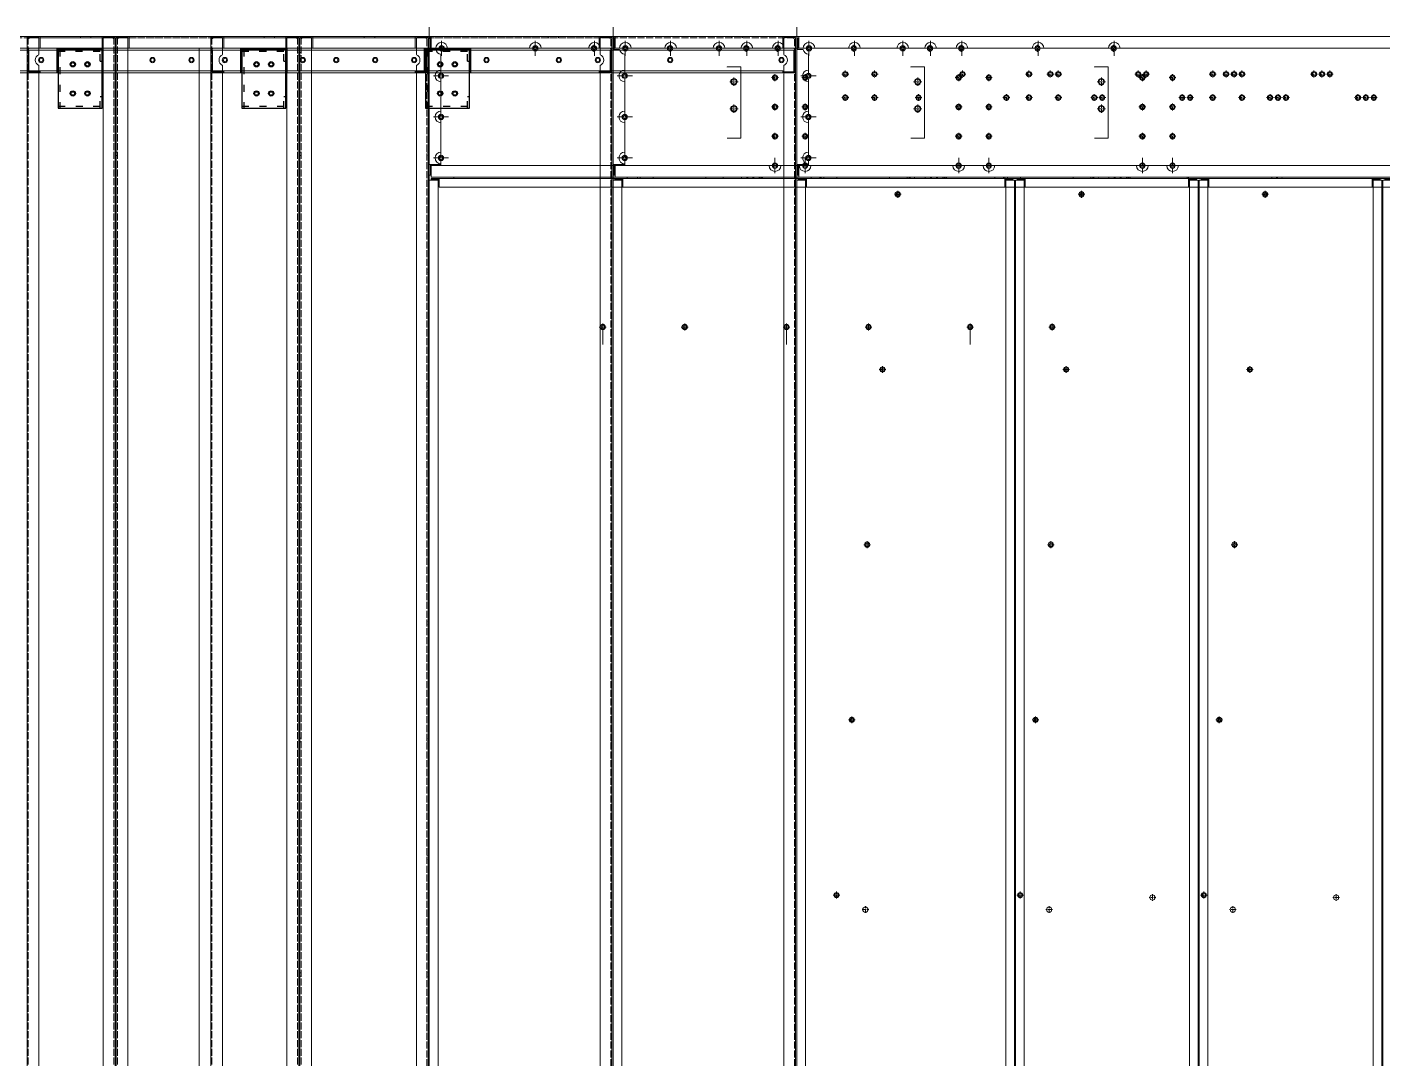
# Model space of a CAD drawing. Header units: millimetres. Extents: x -664124 to 30784, y -141094 to 22397.
# Drawn here: x -656311 to -653997, y -133363 to -131603 of the extents above; entities that cross this region are included whole.
import ezdxf

# ---------------------------------------------------------------- set-up
doc = ezdxf.new("R2010")
doc.units = ezdxf.units.MM
for name, pattern in [('DASHDOT', [18.5, 12, -3, 0.5, -3]), ('DASHED', [15, 12, -3]), ('DASHSPACE', [30, 12, -18])]:
    doc.linetypes.add(name, pattern=pattern)

# ---------------------------------------------------------------- blocks, each defined once
blk = doc.blocks.new('5679796')
at = {"color": 7, "lineweight": 13, "ltscale": 0.027667}
for p, q in [((165481.5, 14310.4), (165481.5, 14327)), ((165483.5, 14310.4), (165483.5, 14327)), ((165481.5, 13335.8), (165481.5, 13352.4)), ((165483.5, 13335.8), (165483.5, 13352.4))]:
    blk.add_line(p, q, dxfattribs=at)
at = {"color": 7, "lineweight": 13, "ltscale": 0.061}
for p, q in [((165520.1, 14327.5), (165483.5, 14327.5)), ((165483.5, 13335.3), (165520.1, 13335.3))]:
    blk.add_line(p, q, dxfattribs=at)
at = {"color": 7, "lineweight": 13, "ltscale": 0.031833}
for p, q in [((165483.5, 14308.4), (165483.5, 14327.5)), ((165483.5, 13335.3), (165483.5, 13354.4))]:
    blk.add_line(p, q, dxfattribs=at)
at = {"color": 7, "lineweight": 13, "ltscale": 0.060846}
blk.add_line((165483.6, 14327.5), (165520.1, 14327.5), dxfattribs=at)
at = {"color": 7, "lineweight": 13, "ltscale": 0.058667}
for p, q in [((165484.9, 14330.4), (165520.1, 14330.4)), ((165520.1, 14328.4), (165484.9, 14328.4)), ((165520.1, 13334.4), (165484.9, 13334.4)), ((165484.9, 13332.4), (165520.1, 13332.4))]:
    blk.add_line(p, q, dxfattribs=at)
at = {"color": 7, "lineweight": 13, "ltscale": 0.004007}
for p, q in [((165522.5, 14328.4), (165520.1, 14328.4)), ((165522.5, 13334.4), (165520.1, 13334.4))]:
    blk.add_line(p, q, dxfattribs=at)
at = {"color": 7, "lineweight": 13, "ltscale": 0.0015}
for p, q in [((165520.1, 14328.4), (165520.1, 14327.5)), ((165520.1, 14327.5), (165520.1, 14328.4)), ((165520.1, 13335.3), (165520.1, 13334.4)), ((165520.1, 13334.4), (165520.1, 13335.3))]:
    blk.add_line(p, q, dxfattribs=at)
at = {"color": 7, "lineweight": 13}
for p, q in [((165520.1, 14327.5), (165520.1, 13965.9)), ((165523.5, 14327), (165523.5, 13335.8)), ((165481.5, 14308.4), (165481.5, 13965.9)), ((165481.5, 14308.4), (165481.5, 13965.9)), ((165484.9, 14308.4), (165484.9, 13965.9)), ((165481.5, 13886.9), (165481.5, 13354.4)), ((165481.5, 13886.9), (165481.5, 13354.4)), ((165484.9, 13886.9), (165484.9, 13354.4)), ((165520.1, 13886.9), (165520.1, 13335.3))]:
    blk.add_line(p, q, dxfattribs=at)
at = {"color": 7, "lineweight": 13, "ltscale": 0.001795}
for p, q in [((165522, 14328.4), (165522.9, 14329.1)), ((165522, 13334.4), (165522.9, 13333.8))]:
    blk.add_line(p, q, dxfattribs=at)
at = {"color": 7, "lineweight": 13, "ltscale": 0.003333}
for p, q in [((165483.5, 14310.4), (165481.5, 14310.4)), ((165481.5, 14308.4), (165483.5, 14308.4)), ((165483.5, 14308.4), (165481.5, 14308.4)), ((165483.5, 13352.4), (165481.5, 13352.4))]:
    blk.add_line(p, q, dxfattribs=at)
at = {"color": 7, "lineweight": 13, "ltscale": 0.003329}
blk.add_line((165483.5, 14308.4), (165483.5, 14310.4), dxfattribs=at)
at = {"color": 7, "lineweight": 13, "ltscale": 0.002333}
for p, q in [((165484.9, 14308.4), (165483.5, 14308.4)), ((165483.5, 13354.4), (165484.9, 13354.4))]:
    blk.add_line(p, q, dxfattribs=at)
for p, q in [((165481.5, 13965.9), (165523.5, 13965.9)), ((165521.5, 13886.9), (165521.5, 13965.9)), ((165481.5, 13886.9), (165523.5, 13886.9))]:
    blk.add_line(p, q)
at = {"color": 7, "lineweight": 13, "ltscale": 0.005667}
blk.add_line((165481.5, 13354.4), (165484.9, 13354.4), dxfattribs=at)
at = {"color": 7, "lineweight": 13, "ltscale": 0.003337}
blk.add_line((165483.5, 13352.4), (165483.5, 13354.4), dxfattribs=at)
at = {"color": 7, "lineweight": 13}
for centre in [(165503.5, 14306.4), (165503.5, 14116.4), (165503.5, 13736.4), (165503.5, 13546.4), (165503.5, 13356.4)]:
    blk.add_circle(centre, 3, dxfattribs=at)
for centre, radius, start, end in [((165484.9, 14327), 3.4, 90, 180), ((165484.9, 14327), 1.4, 90, 159.0752), ((165520.1, 14327), 3.4, 0, 90), ((165484.9, 13335.8), 3.4, 180, 270), ((165484.9, 13335.8), 1.4, 200.9249, 270), ((165520.1, 13335.8), 3.4, 270, 0)]:
    blk.add_arc(centre, radius, start, end, dxfattribs=at)
for points in [[(165523.5, 14327), (165523.5, 14327.3), (165523.5, 14327.6), (165523.3, 14327.8), (165523, 14328.1), (165522.7, 14328.4), (165522.6, 14328.4), (165522.6, 14328.4), (165522.5, 14328.4)], [(165523.5, 13335.8), (165523.5, 13335.6), (165523.5, 13335.3), (165523.3, 13335.1), (165523, 13334.8), (165522.7, 13334.5), (165522.6, 13334.5), (165522.6, 13334.5), (165522.5, 13334.4)]]:
    blk.add_open_spline(points, degree=5, knots=[0, 0, 0, 0, 0, 0, 4.583204, 4.583204, 4.583204, 5.126781, 5.126781, 5.126781, 5.126781, 5.126781, 5.126781], dxfattribs=at)
blk = doc.blocks.new('568596')
at = {"color": 7, "lineweight": 13, "ltscale": 0.00166}
for p, q in [((169550.9, 17462.9), (169549.9, 17462.9)), ((173046.9, 17462.9), (173047.9, 17462.9)), ((169550.9, 16620.9), (169549.9, 16620.9)), ((173046.9, 16620.9), (173047.9, 16620.9))]:
    blk.add_line(p, q, dxfattribs=at)
at = {"color": 7, "lineweight": 13, "ltscale": 0.0015}
for p, q in [((169549.9, 17462.9), (169549.9, 17462)), ((173047.9, 17462), (173047.9, 17462.9)), ((169549.9, 16621.8), (169549.9, 16620.9)), ((173047.9, 16620.9), (173047.9, 16621.8))]:
    blk.add_line(p, q, dxfattribs=at)
at = {"color": 7, "lineweight": 13}
for p, q in [((169549.9, 17462.9), (169549.9, 16621.8)), ((169549.9, 17462), (169549.9, 17436.4)), ((173046.2, 17464.9), (169551.6, 17464.9)), ((173047.9, 16621.8), (173047.9, 17462.9)), ((173047.9, 17442.9), (173047.9, 17462)), ((170022.9, 17008.9), (171222.9, 17008.9)), ((169551.6, 16618.9), (173046.2, 16618.9))]:
    blk.add_line(p, q, dxfattribs=at)
at = {"color": 7, "linetype": 'DASHED', "lineweight": 13, "ltscale": 0.003333}
for p, q in [((169551.9, 17462), (169549.9, 17462)), ((169644.9, 17464.9), (169644.9, 17462.9)), ((169650.9, 17464.9), (169650.9, 17462.9)), ((169844.9, 17464.9), (169844.9, 17462.9)), ((169850.9, 17464.9), (169850.9, 17462.9)), ((173014.9, 17464.9), (173014.9, 17462.9)), ((173020.9, 17464.9), (173020.9, 17462.9)), ((173047.9, 17462), (173045.9, 17462)), ((169549.9, 17445.4), (169551.9, 17445.4)), ((169549.9, 17442.9), (169551.9, 17442.9)), ((169549.9, 17436.4), (169551.9, 17436.4)), ((173047.9, 17442.9), (173045.9, 17442.9)), ((169549.9, 17407.4), (169551.9, 17407.4)), ((169549.9, 17398.4), (169551.9, 17398.4)), ((169549.9, 17217.4), (169551.9, 17217.4)), ((169549.9, 17208.4), (169551.9, 17208.4)), ((169549.9, 17027.4), (169551.9, 17027.4)), ((169549.9, 17018.4), (169551.9, 17018.4)), ((169549.9, 16837.4), (169551.9, 16837.4)), ((169549.9, 16828.4), (169551.9, 16828.4)), ((173047.9, 16727.9), (173045.9, 16727.9)), ((173047.9, 16709.9), (173045.9, 16709.9)), ((169549.9, 16647.4), (169551.9, 16647.4)), ((169549.9, 16640.9), (169551.9, 16640.9)), ((169549.9, 16638.4), (169551.9, 16638.4)), ((173047.9, 16640.9), (173045.9, 16640.9)), ((169551.9, 16621.8), (169549.9, 16621.8)), ((169644.9, 16620.9), (169644.9, 16618.9)), ((169650.9, 16620.9), (169650.9, 16618.9)), ((169844.9, 16620.9), (169844.9, 16618.9)), ((169850.9, 16620.9), (169850.9, 16618.9)), ((170044.9, 16620.9), (170044.9, 16618.9)), ((170050.9, 16620.9), (170050.9, 16618.9)), ((170244.9, 16620.9), (170244.9, 16618.9)), ((170250.9, 16620.9), (170250.9, 16618.9)), ((170444.9, 16620.9), (170444.9, 16618.9)), ((170450.9, 16620.9), (170450.9, 16618.9)), ((170644.9, 16620.9), (170644.9, 16618.9)), ((170650.9, 16620.9), (170650.9, 16618.9)), ((170844.9, 16620.9), (170844.9, 16618.9)), ((170850.9, 16620.9), (170850.9, 16618.9)), ((171044.9, 16620.9), (171044.9, 16618.9)), ((171050.9, 16620.9), (171050.9, 16618.9)), ((171244.9, 16620.9), (171244.9, 16618.9)), ((171250.9, 16620.9), (171250.9, 16618.9)), ((171444.9, 16620.9), (171444.9, 16618.9)), ((171450.9, 16620.9), (171450.9, 16618.9)), ((171644.9, 16620.9), (171644.9, 16618.9)), ((171650.9, 16620.9), (171650.9, 16618.9)), ((171844.9, 16620.9), (171844.9, 16618.9)), ((171850.9, 16620.9), (171850.9, 16618.9)), ((172044.9, 16620.9), (172044.9, 16618.9)), ((172050.9, 16620.9), (172050.9, 16618.9)), ((172244.9, 16620.9), (172244.9, 16618.9)), ((172250.9, 16620.9), (172250.9, 16618.9)), ((172444.9, 16620.9), (172444.9, 16618.9)), ((172450.9, 16620.9), (172450.9, 16618.9)), ((172644.9, 16620.9), (172644.9, 16618.9)), ((172650.9, 16620.9), (172650.9, 16618.9)), ((172844.9, 16620.9), (172844.9, 16618.9)), ((172850.9, 16620.9), (172850.9, 16618.9)), ((173014.9, 16620.9), (173014.9, 16618.9)), ((173020.9, 16620.9), (173020.9, 16618.9)), ((173047.9, 16621.8), (173045.9, 16621.8))]:
    blk.add_line(p, q, dxfattribs=at)
at = {"color": 7, "lineweight": 13, "ltscale": 0.001174}
for p, q in [((169550.9, 17462.9), (169551.6, 17462.9)), ((173046.9, 17462.9), (173046.2, 17462.9)), ((169550.9, 16620.9), (169551.6, 16620.9)), ((173046.9, 16620.9), (173046.2, 16620.9))]:
    blk.add_line(p, q, dxfattribs=at)
at = {"color": 7, "lineweight": 13, "ltscale": 0.002252}
for p, q in [((169551.6, 17464.9), (169551.6, 17463.6)), ((173046.2, 17464.9), (173046.2, 17463.6)), ((169551.6, 16618.9), (169551.6, 16620.3)), ((173046.2, 16618.9), (173046.2, 16620.3))]:
    blk.add_line(p, q, dxfattribs=at)
at = {"color": 7, "lineweight": 13, "ltscale": 0.002009}
for p, q in [((169551.6, 17462.4), (169551.6, 17463.6)), ((173046.2, 17462.4), (173046.2, 17463.6)), ((169551.6, 16621.5), (169551.6, 16620.3)), ((173046.2, 16621.5), (173046.2, 16620.3))]:
    blk.add_line(p, q, dxfattribs=at)
at = {"color": 7, "linetype": 'DASHED', "lineweight": 13}
for p, q in [((173046.2, 17462.9), (169551.6, 17462.9)), ((169551.9, 17464.9), (169551.9, 16621.8)), ((169551.9, 17462), (169551.9, 17436.4)), ((170044.9, 17464.9), (170044.9, 17462.9)), ((170050.9, 17464.9), (170050.9, 17462.9)), ((170244.9, 17464.9), (170244.9, 17462.9)), ((170250.9, 17464.9), (170250.9, 17462.9)), ((170444.9, 17464.9), (170444.9, 17462.9)), ((170450.9, 17464.9), (170450.9, 17462.9)), ((170644.9, 17464.9), (170644.9, 17462.9)), ((170650.9, 17464.9), (170650.9, 17462.9)), ((170844.9, 17464.9), (170844.9, 17462.9)), ((170850.9, 17464.9), (170850.9, 17462.9)), ((171044.9, 17464.9), (171044.9, 17462.9)), ((171050.9, 17464.9), (171050.9, 17462.9)), ((171244.9, 17464.9), (171244.9, 17462.9)), ((171250.9, 17464.9), (171250.9, 17462.9)), ((171444.9, 17464.9), (171444.9, 17462.9)), ((171450.9, 17464.9), (171450.9, 17462.9)), ((171644.9, 17464.9), (171644.9, 17462.9)), ((171650.9, 17464.9), (171650.9, 17462.9)), ((171844.9, 17464.9), (171844.9, 17462.9)), ((171850.9, 17464.9), (171850.9, 17462.9)), ((172044.9, 17464.9), (172044.9, 17462.9)), ((172050.9, 17464.9), (172050.9, 17462.9)), ((172244.9, 17464.9), (172244.9, 17462.9)), ((172250.9, 17464.9), (172250.9, 17462.9)), ((172444.9, 17464.9), (172444.9, 17462.9)), ((172450.9, 17464.9), (172450.9, 17462.9)), ((172644.9, 17464.9), (172644.9, 17462.9)), ((172650.9, 17464.9), (172650.9, 17462.9)), ((172844.9, 17464.9), (172844.9, 17462.9)), ((172850.9, 17464.9), (172850.9, 17462.9)), ((173045.9, 16621.8), (173045.9, 17464.9)), ((173045.9, 17442.9), (173045.9, 17462)), ((169551.6, 16620.9), (173046.2, 16620.9))]:
    blk.add_line(p, q, dxfattribs=at)
at = {"color": 7, "linetype": 'DASHED', "lineweight": 13, "ltscale": 0.001183}
for p, q in [((169551.6, 17462.9), (169552.3, 17462.9)), ((173046.2, 17462.9), (173045.5, 17462.9)), ((169551.6, 16620.9), (169552.3, 16620.9)), ((173046.2, 16620.9), (173045.5, 16620.9))]:
    blk.add_line(p, q, dxfattribs=at)
at = {"color": 7, "linetype": 'DASHED', "lineweight": 13, "ltscale": 0.001406}
for p, q in [((169551.6, 17462.4), (169551.6, 17461.5)), ((173046.2, 17462.4), (173046.2, 17461.5)), ((169551.6, 16621.5), (169551.6, 16622.3)), ((173046.2, 16621.5), (173046.2, 16622.3))]:
    blk.add_line(p, q, dxfattribs=at)
at = {"color": 7, "linetype": 'DASHED', "lineweight": 13, "ltscale": 0.027667}
for p, q in [((169551.6, 17444.9), (169551.6, 17461.5)), ((173046.2, 17461.5), (173046.2, 17444.9)), ((169551.6, 16622.3), (169551.6, 16638.9)), ((173046.2, 16638.9), (173046.2, 16622.3))]:
    blk.add_line(p, q, dxfattribs=at)
at = {"color": 7, "linetype": 'DASHED', "lineweight": 13, "ltscale": 0.0015}
for p, q in [((169551.9, 17462.9), (169551.9, 17462)), ((173045.9, 17462), (173045.9, 17462.9)), ((169551.9, 16621.8), (169551.9, 16620.9)), ((173045.9, 16620.9), (173045.9, 16621.8))]:
    blk.add_line(p, q, dxfattribs=at)
at = {"color": 7, "lineweight": 13, "ltscale": 0.058667}
for p, q in [((173046.2, 17444.9), (169551.6, 17444.9)), ((169553.3, 17442.9), (169569.9, 17442.9)), ((169569.9, 17444.9), (169569.9, 16640.9)), ((173027.9, 16640.9), (173027.9, 17444.9)), ((173045.9, 17442.9), (173027.9, 17442.9)), ((170022.9, 16658.9), (170022.9, 17008.9)), ((171222.9, 16658.9), (171222.9, 17008.9)), ((169917.7, 16638.9), (169551.6, 16638.9)), ((169569.9, 16640.9), (169551.9, 16640.9)), ((169999.2, 16638.9), (169936.1, 16638.9)), ((170016.6, 16638.9), (170039.2, 16638.9)), ((170022.9, 16658.9), (171222.9, 16658.9)), ((170056.6, 16638.9), (170269.2, 16638.9)), ((170286.6, 16638.9), (170499.2, 16638.9)), ((170516.6, 16638.9), (170729.2, 16638.9)), ((170746.6, 16638.9), (170959.2, 16638.9)), ((170976.6, 16638.9), (171189.2, 16638.9)), ((171206.6, 16638.9), (171229.2, 16638.9)), ((171246.6, 16638.9), (172998.7, 16638.9)), ((173017.1, 16638.9), (173046.2, 16638.9)), ((173045.9, 16640.9), (173027.9, 16640.9))]:
    blk.add_line(p, q, dxfattribs=at)
at = {"color": 7, "linetype": 'DASHED', "lineweight": 13, "ltscale": 0.002333}
for p, q in [((169551.9, 17442.9), (169553.3, 17442.9)), ((173045.9, 17442.9), (173044.5, 17442.9)), ((173045.9, 16640.9), (173044.5, 16640.9))]:
    blk.add_line(p, q, dxfattribs=at)
at = {"color": 7, "lineweight": 13, "ltscale": 0.058667}
for centre in [(169926.9, 17402.9), (173007.9, 17402.9), (173007.9, 17022.9), (173007.9, 16832.9), (169926.9, 16642.9), (170007.9, 16643.9), (170047.9, 16643.9), (170277.9, 16643.9), (170507.9, 16643.9), (170737.9, 16643.9), (170967.9, 16643.9), (171197.9, 16643.9), (171237.9, 16643.9), (173007.9, 16642.9)]:
    blk.add_circle(centre, 4.5, dxfattribs=at)
at = {"color": 7, "lineweight": 13}
for centre in [(169926.9, 17212.9), (169926.9, 17022.9), (170007.9, 17023.9), (170047.9, 17023.9), (170277.9, 17023.9), (170507.9, 17023.9), (170737.9, 17023.9), (170967.9, 17023.9), (171197.9, 17023.9), (171237.9, 17023.9), (169926.9, 16832.9), (170007.9, 16833.9), (171237.9, 16833.9)]:
    blk.add_circle(centre, 4.5, dxfattribs=at)
for centre in [(172950.9, 17225.4), (173000.7, 17225.4), (172950.9, 17200.4), (173000.7, 17200.4)]:
    blk.add_circle(centre, 4.5)
at = {"color": 7, "lineweight": 13, "ltscale": 0.058667}
for centre, start, end in [((169926.9, 16642.9), 203.5779, 336.4221), ((170007.9, 16643.9), 209.9997, 330.0003), ((170047.9, 16643.9), 209.9997, 330.0003), ((170277.9, 16643.9), 209.9997, 330.0003), ((170507.9, 16643.9), 209.9997, 330.0003), ((170737.9, 16643.9), 209.9997, 330.0003), ((170967.9, 16643.9), 209.9997, 330.0003), ((171197.9, 16643.9), 209.9997, 330.0003), ((171237.9, 16643.9), 209.9997, 330.0003), ((173007.9, 16642.9), 203.5782, 336.4218)]:
    blk.add_arc(centre, 10, start, end, dxfattribs=at)
at = {"color": 7, "lineweight": 13}
for points in [[(169553.3, 17461.5), (169552.8, 17461.8), (169552.3, 17462.1), (169551.8, 17462.4), (169551.3, 17462.6), (169550.9, 17462.9)], [(169553.3, 17461.5), (169553, 17462), (169552.6, 17462.4), (169552.3, 17462.8), (169552, 17463.2), (169551.6, 17463.6)], [(173044.5, 17461.5), (173044.8, 17462), (173045.2, 17462.4), (173045.5, 17462.8), (173045.9, 17463.2), (173046.2, 17463.6)], [(173044.5, 17461.5), (173045, 17461.8), (173045.6, 17462.1), (173046.1, 17462.4), (173046.5, 17462.6), (173046.9, 17462.9)], [(169553.3, 16622.3), (169552.8, 16622.1), (169552.3, 16621.8), (169551.8, 16621.5), (169551.3, 16621.2), (169550.9, 16620.9)], [(169553.3, 16622.3), (169553, 16621.9), (169552.6, 16621.5), (169552.3, 16621), (169552, 16620.6), (169551.6, 16620.3)], [(173044.5, 16622.3), (173045, 16622.1), (173045.6, 16621.8), (173046.1, 16621.5), (173046.5, 16621.2), (173046.9, 16620.9)], [(173044.5, 16622.3), (173044.8, 16621.9), (173045.2, 16621.5), (173045.5, 16621), (173045.9, 16620.6), (173046.2, 16620.3)]]:
    blk.add_open_spline(points, degree=5, dxfattribs=at)
at = {"color": 7, "linetype": 'DASHED', "lineweight": 13}
for points in [[(169553.3, 17461.5), (169553, 17461.7), (169552.6, 17461.9), (169552.3, 17462.1), (169551.9, 17462.2), (169551.6, 17462.4)], [(169553.3, 17461.5), (169553.1, 17461.8), (169552.9, 17462.1), (169552.7, 17462.4), (169552.5, 17462.6), (169552.3, 17462.9)], [(173044.5, 17461.5), (173044.7, 17461.8), (173044.9, 17462.1), (173045.2, 17462.4), (173045.3, 17462.6), (173045.5, 17462.9)], [(173044.5, 17461.5), (173044.8, 17461.7), (173045.2, 17461.9), (173045.5, 17462.1), (173045.9, 17462.2), (173046.2, 17462.4)], [(169553.3, 16622.3), (169553, 16622.1), (169552.6, 16622), (169552.3, 16621.8), (169551.9, 16621.6), (169551.6, 16621.5)], [(169553.3, 16622.3), (169553.1, 16622), (169552.9, 16621.8), (169552.7, 16621.5), (169552.5, 16621.2), (169552.3, 16620.9)], [(173044.5, 16622.3), (173044.7, 16622), (173044.9, 16621.8), (173045.2, 16621.5), (173045.3, 16621.2), (173045.5, 16620.9)], [(173044.5, 16622.3), (173044.8, 16622.1), (173045.2, 16622), (173045.5, 16621.8), (173045.9, 16621.6), (173046.2, 16621.5)]]:
    blk.add_open_spline(points, degree=5, dxfattribs=at)
blk = doc.blocks.new('769475')
for p, q in [((158713.7, 15280), (158713.7, 15180)), ((158788.7, 15280), (158713.7, 15280)), ((158788.7, 15180), (158788.7, 15280)), ((158713.7, 15180), (158788.7, 15180))]:
    blk.add_line(p, q)
at = {"color": 5, "linetype": 'DASHSPACE'}
for p, q in [((158785.5, 15276.8), (158713.7, 15276.8)), ((158716.9, 15280), (158716.9, 15180)), ((158785.5, 15260), (158785.5, 15276.8)), ((158785.5, 15260), (158788.7, 15260)), ((158713.7, 15183.2), (158788.7, 15183.2)), ((158785.5, 15180), (158785.5, 15200)), ((158785.5, 15200), (158788.7, 15200))]:
    blk.add_line(p, q, dxfattribs=at)
for centre in [(158738.7, 15254.8), (158763.7, 15254.8), (158738.7, 15205), (158763.7, 15205)]:
    blk.add_circle(centre, 3)
blk = doc.blocks.new('1')
at = {"lineweight": 20}
for p, q in [((11470.3, 12781.4), (11470.3, 12801)), ((11473.8, 12784.9), (9770.3, 12784.9)), ((10470.3, 12784.9), (10470.3, 9184.9)), ((10470.3, 12764.9), (9770.3, 12764.9))]:
    blk.add_line(p, q, dxfattribs=at)
at = {"color": 7, "lineweight": 20}
for p, q in [((10470.3, 12783.2), (10470.3, 9288.6)), ((10618.3, 12784.9), (10473.2, 12784.9)), ((10620.3, 12783.2), (10620.3, 9288.6)), ((14466.8, 12784.9), (11473.8, 12784.9)), ((10450.3, 12764.9), (10450.3, 9204.9)), ((11470.3, 12762.9), (11470.3, 12566.9)), ((11490.3, 12727.9), (11490.3, 12755)), ((11501.3, 12764.9), (11641.3, 12764.9)), ((11661.3, 12764.9), (11742.3, 12764.9)), ((11762.3, 12764.9), (11872.3, 12764.9)), ((11892.3, 12764.9), (12002.3, 12764.9)), ((12022.3, 12764.9), (13836.8, 12764.9)), ((11978.5, 12733.5), (12002.1, 12733.5)), ((12002.1, 12733.5), (12002.1, 12611.9)), ((11490.3, 12657.9), (11490.3, 12707.9)), ((11490.3, 12587.9), (11490.3, 12637.9)), ((12002.1, 12611.9), (11978.5, 12611.9)), ((12050.3, 12564.9), (11473.8, 12564.9)), ((11473.8, 12544.9), (14466.8, 12544.9)), ((11486.9, 12542.9), (12452.7, 12542.9)), ((12101.8, 12564.9), (12070.3, 12564.9)), ((14466.8, 12564.9), (12121.8, 12564.9)), ((12487.4, 12542.9), (13453.2, 12542.9)), ((11470.3, 12539.8), (11470.3, 9690)), ((11485.3, 9690), (11485.3, 12539.8)), ((12452.7, 12527.9), (11486.9, 12527.9)), ((12454.3, 12539.8), (12454.3, 9690)), ((12469.3, 9690), (12469.3, 12539.8)), ((12470.8, 12539.8), (12470.8, 9690)), ((12485.8, 9690), (12485.8, 12539.8)), ((13453.2, 12527.9), (12487.4, 12527.9))]:
    blk.add_line(p, q, dxfattribs=at)
at = {"color": 7, "lineweight": 20, "ltscale": 0.002252}
for p, q in [((10470.3, 12783.2), (10471.7, 12783.2)), ((10620.3, 12783.2), (10619, 12783.2))]:
    blk.add_line(p, q, dxfattribs=at)
at = {"color": 7, "lineweight": 20, "ltscale": 0.002009}
for p, q in [((10472.9, 12783.2), (10471.7, 12783.2)), ((10617.8, 12783.2), (10619, 12783.2))]:
    blk.add_line(p, q, dxfattribs=at)
at = {"color": 7, "lineweight": 20, "ltscale": 0.00166}
for p, q in [((10472.3, 12783.9), (10472.3, 12784.9)), ((10618.3, 12783.9), (10618.3, 12784.9))]:
    blk.add_line(p, q, dxfattribs=at)
at = {"color": 7, "lineweight": 20, "ltscale": 0.0015}
for p, q in [((10473.2, 12784.9), (10472.3, 12784.9)), ((10617.4, 12784.9), (10618.3, 12784.9))]:
    blk.add_line(p, q, dxfattribs=at)
at = {"color": 7, "lineweight": 20, "ltscale": 0.001174}
for p, q in [((10472.3, 12783.9), (10472.3, 12783.2)), ((10618.3, 12783.9), (10618.3, 12783.2))]:
    blk.add_line(p, q, dxfattribs=at)
at = {"color": 7, "linetype": 'DASHED', "lineweight": 20}
for p, q in [((10472.3, 12783.2), (10472.3, 9288.6)), ((10620.3, 12782.9), (10473.2, 12782.9)), ((10618.3, 12783.2), (10618.3, 9288.6)), ((10470.3, 12587.9), (10472.3, 12587.9)), ((10470.3, 12581.9), (10472.3, 12581.9)), ((10470.3, 12387.9), (10472.3, 12387.9)), ((10470.3, 12381.9), (10472.3, 12381.9)), ((10470.3, 12187.9), (10472.3, 12187.9)), ((10470.3, 12181.9), (10472.3, 12181.9)), ((10470.3, 11987.9), (10472.3, 11987.9)), ((10470.3, 11981.9), (10472.3, 11981.9)), ((10470.3, 11787.9), (10472.3, 11787.9)), ((10470.3, 11781.9), (10472.3, 11781.9)), ((10470.3, 11587.9), (10472.3, 11587.9)), ((10470.3, 11581.9), (10472.3, 11581.9)), ((10470.3, 11387.9), (10472.3, 11387.9)), ((10470.3, 11381.9), (10472.3, 11381.9)), ((10470.3, 11187.9), (10472.3, 11187.9)), ((10470.3, 11181.9), (10472.3, 11181.9))]:
    blk.add_line(p, q, dxfattribs=at)
at = {"color": 7, "linetype": 'DASHED', "lineweight": 20, "ltscale": 0.001183}
for p, q in [((10472.3, 12783.2), (10472.3, 12782.5)), ((10618.3, 12783.2), (10618.3, 12782.5))]:
    blk.add_line(p, q, dxfattribs=at)
at = {"color": 7, "linetype": 'DASHED', "lineweight": 20, "ltscale": 0.0015}
for p, q in [((10473.2, 12782.9), (10472.3, 12782.9)), ((10617.4, 12782.9), (10618.3, 12782.9))]:
    blk.add_line(p, q, dxfattribs=at)
at = {"color": 7, "linetype": 'DASHED', "lineweight": 20, "ltscale": 0.001406}
for p, q in [((10472.9, 12783.2), (10473.7, 12783.2)), ((10617.8, 12783.2), (10616.9, 12783.2))]:
    blk.add_line(p, q, dxfattribs=at)
at = {"color": 7, "linetype": 'DASHED', "lineweight": 20, "ltscale": 0.003333}
for p, q in [((10473.2, 12784.9), (10473.2, 12782.9)), ((10492.3, 12784.9), (10492.3, 12782.9)), ((10561.3, 12784.9), (10561.3, 12782.9)), ((10579.3, 12784.9), (10579.3, 12782.9)), ((10598.3, 12784.9), (10598.3, 12782.9)), ((10617.4, 12784.9), (10617.4, 12782.9)), ((10470.3, 12757.9), (10472.3, 12757.9)), ((10470.3, 12751.9), (10472.3, 12751.9)), ((10620.3, 12757.9), (10618.3, 12757.9)), ((10620.3, 12751.9), (10618.3, 12751.9))]:
    blk.add_line(p, q, dxfattribs=at)
at = {"color": 7, "linetype": 'DASHED', "lineweight": 20, "ltscale": 0.027667}
for p, q in [((10473.7, 12783.2), (10490.3, 12783.2)), ((10616.9, 12783.2), (10600.3, 12783.2))]:
    blk.add_line(p, q, dxfattribs=at)
at = {"color": 7, "lineweight": 20, "ltscale": 0.058667}
for p, q in [((10490.3, 12783.2), (10490.3, 12754.1)), ((10492.3, 12782.9), (10492.3, 12764.9)), ((10598.3, 12764.9), (10598.3, 12784.9)), ((10600.3, 12783.2), (10600.3, 9288.6)), ((10598.3, 12764.9), (10492.3, 12764.9)), ((10490.3, 12735.8), (10490.3, 9673.1))]:
    blk.add_line(p, q, dxfattribs=at)
at = {"color": 7, "linetype": 'DASHED', "lineweight": 20, "ltscale": 0.002333}
for p, q in [((10492.3, 12782.9), (10492.3, 12781.5)), ((10598.3, 12782.9), (10598.3, 12781.5))]:
    blk.add_line(p, q, dxfattribs=at)
at = {"color": 7, "lineweight": 20, "ltscale": 0.4625}
for p, q in [((11470.3, 12781.4), (11470.3, 12762.9)), ((11472.3, 12762.9), (11472.3, 12781.4)), ((11470.3, 12566.9), (11470.3, 12548.4)), ((11472.3, 12548.4), (11472.3, 12566.9))]:
    blk.add_line(p, q, dxfattribs=at)
at = {"color": 7, "lineweight": 20, "ltscale": 0.05}
for p, q in [((11472.3, 12781.4), (11470.3, 12781.4)), ((11472.3, 12548.4), (11470.3, 12548.4)), ((11512.3, 12542.9), (11512.3, 12544.9)), ((11808.3, 12544.9), (11808.3, 12542.9)), ((11830.3, 12544.9), (11830.3, 12542.9)), ((11852.3, 12544.9), (11852.3, 12542.9)), ((11942.1, 12542.9), (11942.1, 12544.9)), ((12003.3, 12542.9), (12003.3, 12544.9)), ((12033.3, 12544.9), (12033.3, 12542.9)), ((12035.3, 12542.9), (12035.3, 12544.9)), ((12037.3, 12544.9), (12037.3, 12542.9)), ((12039.3, 12544.9), (12039.3, 12542.9)), ((12136.8, 12542.9), (12136.8, 12544.9)), ((12138.8, 12544.9), (12138.8, 12542.9))]:
    blk.add_line(p, q, dxfattribs=at)
at = {"color": 7, "lineweight": 20, "ltscale": 0.0375}
for p, q in [((11472.3, 12781.4), (11473.8, 12781.4)), ((11472.3, 12548.4), (11473.8, 12548.4)), ((11473.4, 12541.3), (11473.4, 12539.8)), ((12466.2, 12541.3), (12466.2, 12539.8)), ((12473.9, 12541.3), (12473.9, 12539.8)), ((12470.8, 11337.9), (12469.3, 11337.9)), ((12470.8, 11293.9), (12469.3, 11293.9)), ((12470.8, 11276.9), (12469.3, 11276.9))]:
    blk.add_line(p, q, dxfattribs=at)
at = {"color": 7, "lineweight": 20, "ltscale": 0.0875}
for p, q in [((11473.8, 12784.9), (11473.8, 12781.4)), ((11470.3, 12762.9), (11473.8, 12762.9)), ((11470.3, 12566.9), (11473.8, 12566.9)), ((11473.8, 12544.9), (11473.8, 12548.4))]:
    blk.add_line(p, q, dxfattribs=at)
at = {"color": 7, "lineweight": 20, "ltscale": 0.4125}
for p, q in [((11473.8, 12781.4), (11473.8, 12764.9)), ((11473.8, 12566.9), (11490.3, 12566.9)), ((11473.8, 12564.9), (11473.8, 12548.4))]:
    blk.add_line(p, q, dxfattribs=at)
at = {"color": 7, "linetype": 'DASHDOT', "lineweight": 20}
for p, q in [((11491.3, 12777.9), (11491.3, 12751.9)), ((11651.3, 12777.9), (11651.3, 12751.9)), ((11752.3, 12777.9), (11752.3, 12751.9)), ((11882.3, 12777.9), (11882.3, 12751.9)), ((12012.3, 12777.9), (12012.3, 12751.9)), ((11504.3, 12764.9), (11478.3, 12764.9)), ((11664.3, 12764.9), (11638.3, 12764.9)), ((11765.3, 12764.9), (11739.3, 12764.9)), ((11895.3, 12764.9), (11869.3, 12764.9)), ((12025.3, 12764.9), (11999.3, 12764.9)), ((11490.3, 12730.9), (11490.3, 12704.9)), ((11503.3, 12717.9), (11477.3, 12717.9)), ((11490.3, 12660.9), (11490.3, 12634.9)), ((11503.3, 12647.9), (11477.3, 12647.9)), ((11490.3, 12590.9), (11490.3, 12564.9)), ((11503.3, 12577.9), (11477.3, 12577.9)), ((12060.3, 12577.9), (12060.3, 12551.9)), ((12111.8, 12577.9), (12111.8, 12551.9)), ((12073.3, 12564.9), (12047.3, 12564.9)), ((12124.8, 12564.9), (12098.8, 12564.9))]:
    blk.add_line(p, q, dxfattribs=at)
at = {"color": 7, "lineweight": 20, "ltscale": 0.1875}
blk.add_line((11473.8, 12764.9), (11481.3, 12764.9), dxfattribs=at)
at = {"color": 7, "lineweight": 20, "ltscale": 0.192551}
blk.add_line((11481.5, 12762.9), (11473.8, 12762.9), dxfattribs=at)
at = {"color": 7, "linetype": 'DASHDOT', "lineweight": 20, "ltscale": 0.292499}
for p, q in [((11757.2, 12764.9), (11745.5, 12764.9)), ((11887.2, 12764.9), (11875.5, 12764.9)), ((12017.2, 12764.9), (12005.5, 12764.9)), ((12066.2, 12714.9), (12054.5, 12714.9)), ((12117.7, 12714.9), (12106, 12714.9)), ((12186.2, 12720.9), (12174.5, 12720.9)), ((12236.2, 12720.9), (12224.5, 12720.9)), ((12386.2, 12720.9), (12374.5, 12720.9)), ((12536.2, 12720.9), (12524.5, 12720.9)), ((12686.2, 12720.9), (12674.5, 12720.9)), ((12836.2, 12720.9), (12824.5, 12720.9)), ((12986.2, 12720.9), (12974.5, 12720.9)), ((12186.2, 12680.9), (12174.5, 12680.9)), ((12236.2, 12680.9), (12224.5, 12680.9)), ((12311.2, 12680.9), (12299.5, 12680.9)), ((12461.2, 12680.9), (12449.5, 12680.9)), ((12611.2, 12680.9), (12599.5, 12680.9)), ((12761.2, 12680.9), (12749.5, 12680.9)), ((12911.2, 12680.9), (12899.5, 12680.9)), ((13061.2, 12680.9), (13049.5, 12680.9)), ((12066.2, 12664.9), (12054.5, 12664.9)), ((12117.7, 12664.9), (12106, 12664.9)), ((12066.2, 12614.9), (12054.5, 12614.9)), ((12117.7, 12614.9), (12106, 12614.9)), ((12269.9, 12521.7), (12269.9, 12510)), ((12275.8, 12515.9), (12264.1, 12515.9)), ((11772.2, 12289.4), (11760.5, 12289.4)), ((11912.2, 12289.4), (11900.5, 12289.4)), ((12243.8, 12222.9), (12243.8, 12211.2)), ((12249.6, 12217), (12237.9, 12217)), ((12223.5, 11918.2), (12211.8, 11918.2)), ((12197.3, 11619.3), (12185.6, 11619.3)), ((12171.2, 11320.4), (12159.5, 11320.4)), ((12704.6, 11322.2), (12704.6, 11310.5)), ((12220.6, 11295.7), (12208.9, 11295.7)), ((12214.7, 11301.6), (12214.7, 11289.9))]:
    blk.add_line(p, q, dxfattribs=at)
at = {"color": 7, "linetype": 'DASHDOT', "lineweight": 20, "ltscale": 0.292505}
for p, q in [((11751.3, 12770.8), (11751.3, 12759.1)), ((11881.3, 12770.8), (11881.3, 12759.1)), ((12011.3, 12770.8), (12011.3, 12759.1)), ((12060.3, 12720.8), (12060.3, 12709.1)), ((12111.8, 12720.8), (12111.8, 12709.1)), ((12180.3, 12726.8), (12180.3, 12715.1)), ((12230.3, 12726.8), (12230.3, 12715.1)), ((12380.3, 12726.8), (12380.3, 12715.1)), ((12530.3, 12726.8), (12530.3, 12715.1)), ((12680.3, 12726.8), (12680.3, 12715.1)), ((12830.3, 12726.8), (12830.3, 12715.1)), ((12980.3, 12726.8), (12980.3, 12715.1)), ((12180.3, 12686.8), (12180.3, 12675.1)), ((12230.3, 12686.8), (12230.3, 12675.1)), ((12305.3, 12686.8), (12305.3, 12675.1)), ((12455.3, 12686.8), (12455.3, 12675.1)), ((12605.3, 12686.8), (12605.3, 12675.1)), ((12755.3, 12686.8), (12755.3, 12675.1)), ((12905.3, 12686.8), (12905.3, 12675.1)), ((13055.3, 12686.8), (13055.3, 12675.1)), ((12060.3, 12670.8), (12060.3, 12659.1)), ((12111.8, 12670.8), (12111.8, 12659.1)), ((12060.3, 12620.8), (12060.3, 12609.1)), ((12111.8, 12620.8), (12111.8, 12609.1)), ((11766.3, 12295.3), (11766.3, 12283.6)), ((11906.3, 12295.3), (11906.3, 12283.6)), ((12217.6, 11924), (12217.6, 11912.3)), ((12191.5, 11625.2), (12191.5, 11613.5)), ((12165.3, 11326.3), (12165.3, 11314.6))]:
    blk.add_line(p, q, dxfattribs=at)
at = {"color": 7, "lineweight": 20, "ltscale": 0.023431}
blk.add_line((11978.5, 12732.5), (11978.5, 12733.5), dxfattribs=at)
at = {"color": 7, "linetype": 'DASHDOT', "lineweight": 20, "ltscale": 0.357501}
for p, q in [((11997.5, 12707.9), (11983.2, 12707.9)), ((11997.5, 12661.9), (11983.2, 12661.9))]:
    blk.add_line(p, q, dxfattribs=at)
at = {"color": 7, "linetype": 'DASHDOT', "lineweight": 20, "ltscale": 0.357495}
for p, q in [((11990.3, 12715.1), (11990.3, 12700.8)), ((11990.3, 12669.1), (11990.3, 12654.8))]:
    blk.add_line(p, q, dxfattribs=at)
at = {"color": 7, "lineweight": 20, "ltscale": 0.053766}
for p, q in [((12059.3, 12667.7), (12061.4, 12667.7)), ((12110.8, 12667.7), (12112.9, 12667.7))]:
    blk.add_line(p, q, dxfattribs=at)
at = {"color": 7, "lineweight": 20, "ltscale": 0.025}
blk.add_line((11490.3, 12566.9), (11490.3, 12567.9), dxfattribs=at)
at = {"color": 7, "lineweight": 20, "ltscale": 0.214999}
blk.add_line((11470.3, 12548.4), (11470.3, 12539.8), dxfattribs=at)
at = {"color": 7, "lineweight": 20, "ltscale": 0.3375}
for p, q in [((11486.9, 12542.9), (11473.4, 12542.9)), ((12466.2, 12542.9), (12452.7, 12542.9)), ((12487.4, 12542.9), (12473.9, 12542.9)), ((11473.4, 12541.3), (11486.9, 12541.3)), ((12452.7, 12541.3), (12466.2, 12541.3)), ((12473.9, 12541.3), (12487.4, 12541.3))]:
    blk.add_line(p, q, dxfattribs=at)
at = {"color": 7, "lineweight": 20, "ltscale": 0.04}
for p, q in [((11473.4, 12542.9), (11473.4, 12541.3)), ((12466.2, 12542.9), (12466.2, 12541.3)), ((12473.9, 12542.9), (12473.9, 12541.3))]:
    blk.add_line(p, q, dxfattribs=at)
at = {"color": 7, "lineweight": 20, "ltscale": 0.0775}
for p, q in [((11486.9, 12542.9), (11486.9, 12539.8)), ((12452.7, 12542.9), (12452.7, 12539.8)), ((12487.4, 12542.9), (12487.4, 12539.8)), ((11470.3, 12539.8), (11473.4, 12539.8)), ((12469.3, 12539.8), (12466.2, 12539.8)), ((12470.8, 12539.8), (12473.9, 12539.8))]:
    blk.add_line(p, q, dxfattribs=at)
at = {"color": 7, "lineweight": 20, "ltscale": 0.049997}
blk.add_line((11972.1, 12544.9), (11972.1, 12542.9), dxfattribs=at)
at = {"color": 7, "lineweight": 20, "ltscale": 0.050191}
for p, q in [((12289.1, 12544.9), (12289.2, 12542.9)), ((12291.2, 12542.9), (12291.1, 12544.9)), ((12298.7, 12544.9), (12298.5, 12542.9)), ((12908.3, 12544.9), (12908.1, 12542.9)), ((12908.1, 12542.9), (12908.3, 12544.9))]:
    blk.add_line(p, q, dxfattribs=at)
at = {"color": 7, "lineweight": 20, "ltscale": 0.2975}
for p, q in [((11485.3, 12539.8), (11473.4, 12539.8)), ((11486.9, 12527.9), (11486.9, 12539.8)), ((12452.7, 12527.9), (12452.7, 12539.8)), ((12466.2, 12539.8), (12454.3, 12539.8)), ((12485.8, 12539.8), (12473.9, 12539.8)), ((12487.4, 12527.9), (12487.4, 12539.8))]:
    blk.add_line(p, q, dxfattribs=at)
at = {"color": 7, "linetype": 'DASHDOT', "lineweight": 20, "ltscale": 0.195001}
for p, q in [((12270, 12519.6), (12270, 12511.8)), ((12273.9, 12515.7), (12266.1, 12515.7)), ((11766.4, 12293.1), (11766.4, 12285.3)), ((11910.3, 12289.2), (11902.5, 12289.2)), ((11906.4, 12293.1), (11906.4, 12285.3)), ((12243.9, 12220.8), (12243.9, 12213)), ((12247.8, 12216.9), (12240, 12216.9)), ((12221.6, 11918), (12213.8, 11918)), ((12217.7, 11921.9), (12217.7, 11914.1)), ((12195.5, 11619.1), (12187.7, 11619.1)), ((12191.6, 11623), (12191.6, 11615.2)), ((12169.3, 11320.3), (12161.5, 11320.3)), ((12165.4, 11324.2), (12165.4, 11316.4))]:
    blk.add_line(p, q, dxfattribs=at)
at = {"color": 7, "linetype": 'DASHDOT', "lineweight": 20, "ltscale": 0.194995}
blk.add_line((11770.3, 12289.2), (11762.5, 12289.2), dxfattribs=at)
at = {"color": 0, "lineweight": 20}
blk.add_line((11766.4, 12289.4), (11766.4, 12259.4), dxfattribs=at)
at = {"color": 7, "linetype": 'DASHDOT', "lineweight": 20, "ltscale": 0.292502}
blk.add_line((12710.5, 11316.3), (12698.8, 11316.3), dxfattribs=at)
at = {"color": 7, "lineweight": 20}
for centre, radius in [((11491.3, 12764.9), 4.5), ((11491.3, 12764.9), 3), ((11651.3, 12764.9), 4.5), ((11651.3, 12764.9), 3), ((11751.3, 12764.9), 4.5), ((11751.3, 12764.9), 3), ((11881.3, 12764.9), 4.5), ((11881.3, 12764.9), 3), ((12011.3, 12764.9), 4.5), ((12011.3, 12764.9), 3), ((11490.3, 12717.9), 4.5), ((11490.3, 12717.9), 3), ((11990.3, 12707.9), 5.5), ((11990.3, 12707.9), 4.5), ((12060.3, 12714.9), 4.5), ((12060.3, 12714.9), 3), ((12111.8, 12714.9), 4.5), ((12111.8, 12714.9), 3), ((12180.3, 12720.9), 4.5), ((12180.3, 12720.9), 3), ((12230.3, 12720.9), 4.5), ((12230.3, 12720.9), 3), ((12380.3, 12720.9), 4.5), ((12380.3, 12720.9), 3), ((12530.3, 12720.9), 4.5), ((12530.3, 12720.9), 3), ((12680.3, 12720.9), 4.5), ((12680.3, 12720.9), 3), ((12830.3, 12720.9), 4.5), ((12830.3, 12720.9), 3), ((12980.3, 12720.9), 4.5), ((12980.3, 12720.9), 3), ((12180.3, 12680.9), 4.5), ((12180.3, 12680.9), 3), ((12230.3, 12680.9), 4.5), ((12230.3, 12680.9), 3), ((12305.3, 12680.9), 4.5), ((12305.3, 12680.9), 3), ((12455.3, 12680.9), 4.5), ((12455.3, 12680.9), 3), ((12605.3, 12680.9), 4.5), ((12605.3, 12680.9), 3), ((12755.3, 12680.9), 4.5), ((12755.3, 12680.9), 3), ((12905.3, 12680.9), 4.5), ((12905.3, 12680.9), 3), ((13055.3, 12680.9), 4.5), ((13055.3, 12680.9), 3), ((11990.3, 12661.9), 5.5), ((11990.3, 12661.9), 4.5), ((12060.3, 12664.9), 4.5), ((12060.3, 12664.9), 3), ((12111.8, 12664.9), 4.5), ((12111.8, 12664.9), 3), ((11490.3, 12647.9), 4.5), ((11490.3, 12647.9), 3), ((12060.3, 12614.9), 4.5), ((12060.3, 12614.9), 3), ((12111.8, 12614.9), 4.5), ((12111.8, 12614.9), 3), ((11490.3, 12577.9), 4.5), ((11490.3, 12577.9), 3), ((12060.3, 12564.9), 4.5), ((12060.3, 12564.9), 3), ((12111.8, 12564.9), 4.5), ((12111.8, 12564.9), 3), ((12269.9, 12515.9), 4.5), ((12270, 12515.7), 3), ((11766.3, 12289.4), 4.5), ((11766.4, 12289.2), 3), ((11906.3, 12289.4), 4.5), ((11906.4, 12289.2), 3), ((12243.8, 12217), 4.5), ((12243.9, 12216.9), 3), ((12217.6, 11918.2), 4.5), ((12217.7, 11918), 3), ((12191.5, 11619.3), 4.5), ((12191.6, 11619.1), 3), ((12165.3, 11320.4), 4.5), ((12165.4, 11320.3), 3), ((12704.6, 11316.3), 4.5), ((12214.7, 11295.7), 4.5)]:
    blk.add_circle(centre, radius, dxfattribs=at)
at = {"color": 7, "lineweight": 20, "ltscale": 0.058667}
blk.add_circle((10494.3, 12744.9), 4.5, dxfattribs=at)
at = {"color": 7, "lineweight": 20}
for centre, radius, start, end in [((11473.9, 12781.4), 3.56, 91.0452, 178.9548), ((11473.9, 12781.4), 1.56, 92.3804, 177.6205), ((11491.3, 12764.9), 10, 0, 180), ((11651.3, 12764.9), 10, 0, 180), ((11752.3, 12764.9), 10, 0, 180), ((11882.3, 12764.9), 10, 0, 180), ((12012.3, 12764.9), 10, 0, 180), ((11491.3, 12764.9), 10, 191.537, 264.2608), ((11490.3, 12717.9), 10, 90, 270), ((11490.3, 12647.9), 10, 90, 270), ((11490.3, 12577.9), 10, 90, 270), ((12018.3, 12542.9), 6, 160.5285, 180), ((12018.3, 12542.9), 4.5, 153.6122, 180), ((12018.3, 12542.9), 4.5, 360, 26.3878), ((12018.3, 12542.9), 6, 0, 19.4715), ((12060.3, 12564.9), 10, 180, 0), ((12111.8, 12564.9), 10, 180, 0)]:
    blk.add_arc(centre, radius, start, end, dxfattribs=at)
at = {"color": 7, "lineweight": 20, "ltscale": 0.058667}
blk.add_arc((10494.3, 12744.9), 10, 113.5782, 246.4218, dxfattribs=at)
at = {"color": 7, "lineweight": 20}
for points in [[(10473.7, 12781.5), (10473.3, 12781.9), (10472.9, 12782.2), (10472.4, 12782.6), (10472, 12782.9), (10471.7, 12783.2)], [(10473.7, 12781.5), (10473.5, 12782.1), (10473.2, 12782.6), (10472.9, 12783.1), (10472.6, 12783.6), (10472.3, 12783.9)], [(10616.9, 12781.5), (10617.2, 12782.1), (10617.5, 12782.6), (10617.8, 12783.1), (10618, 12783.6), (10618.3, 12783.9)], [(10616.9, 12781.5), (10617.4, 12781.9), (10617.8, 12782.2), (10618.2, 12782.6), (10618.6, 12782.9), (10619, 12783.2)]]:
    blk.add_open_spline(points, degree=5, dxfattribs=at)
at = {"color": 7, "linetype": 'DASHED', "lineweight": 20}
for points in [[(10473.7, 12781.5), (10473.4, 12781.8), (10473.2, 12782), (10472.9, 12782.2), (10472.6, 12782.4), (10472.3, 12782.5)], [(10473.7, 12781.5), (10473.5, 12781.9), (10473.4, 12782.2), (10473.2, 12782.6), (10473, 12782.9), (10472.9, 12783.2)], [(10616.9, 12781.5), (10617.1, 12781.9), (10617.3, 12782.2), (10617.5, 12782.6), (10617.6, 12782.9), (10617.8, 12783.2)], [(10616.9, 12781.5), (10617.2, 12781.8), (10617.5, 12782), (10617.8, 12782.2), (10618, 12782.4), (10618.3, 12782.5)]]:
    blk.add_open_spline(points, degree=5, dxfattribs=at)
at = {"lineweight": 20, "ltscale": 7.5, "rotation": 90}
for name, p in [('568596', (28087.3, -160263)), ('5679796', (24800.8, -152758.6))]:
    blk.add_blockref(name, p, dxfattribs=at)
at = {"lineweight": 20, "ltscale": 7.5}
blk.add_blockref('769475', (-147876.9, -2517.1), dxfattribs=at)

msp = doc.modelspace()

# ---------------------------------------------------------------- block references
at = {"lineweight": 5}
for p in [(-667094.5, -144403.9), (-666780.9, -144403.9), (-666467.4, -144403.9)]:
    msp.add_blockref('1', p, dxfattribs=at)

doc.saveas('drawing.dxf')
